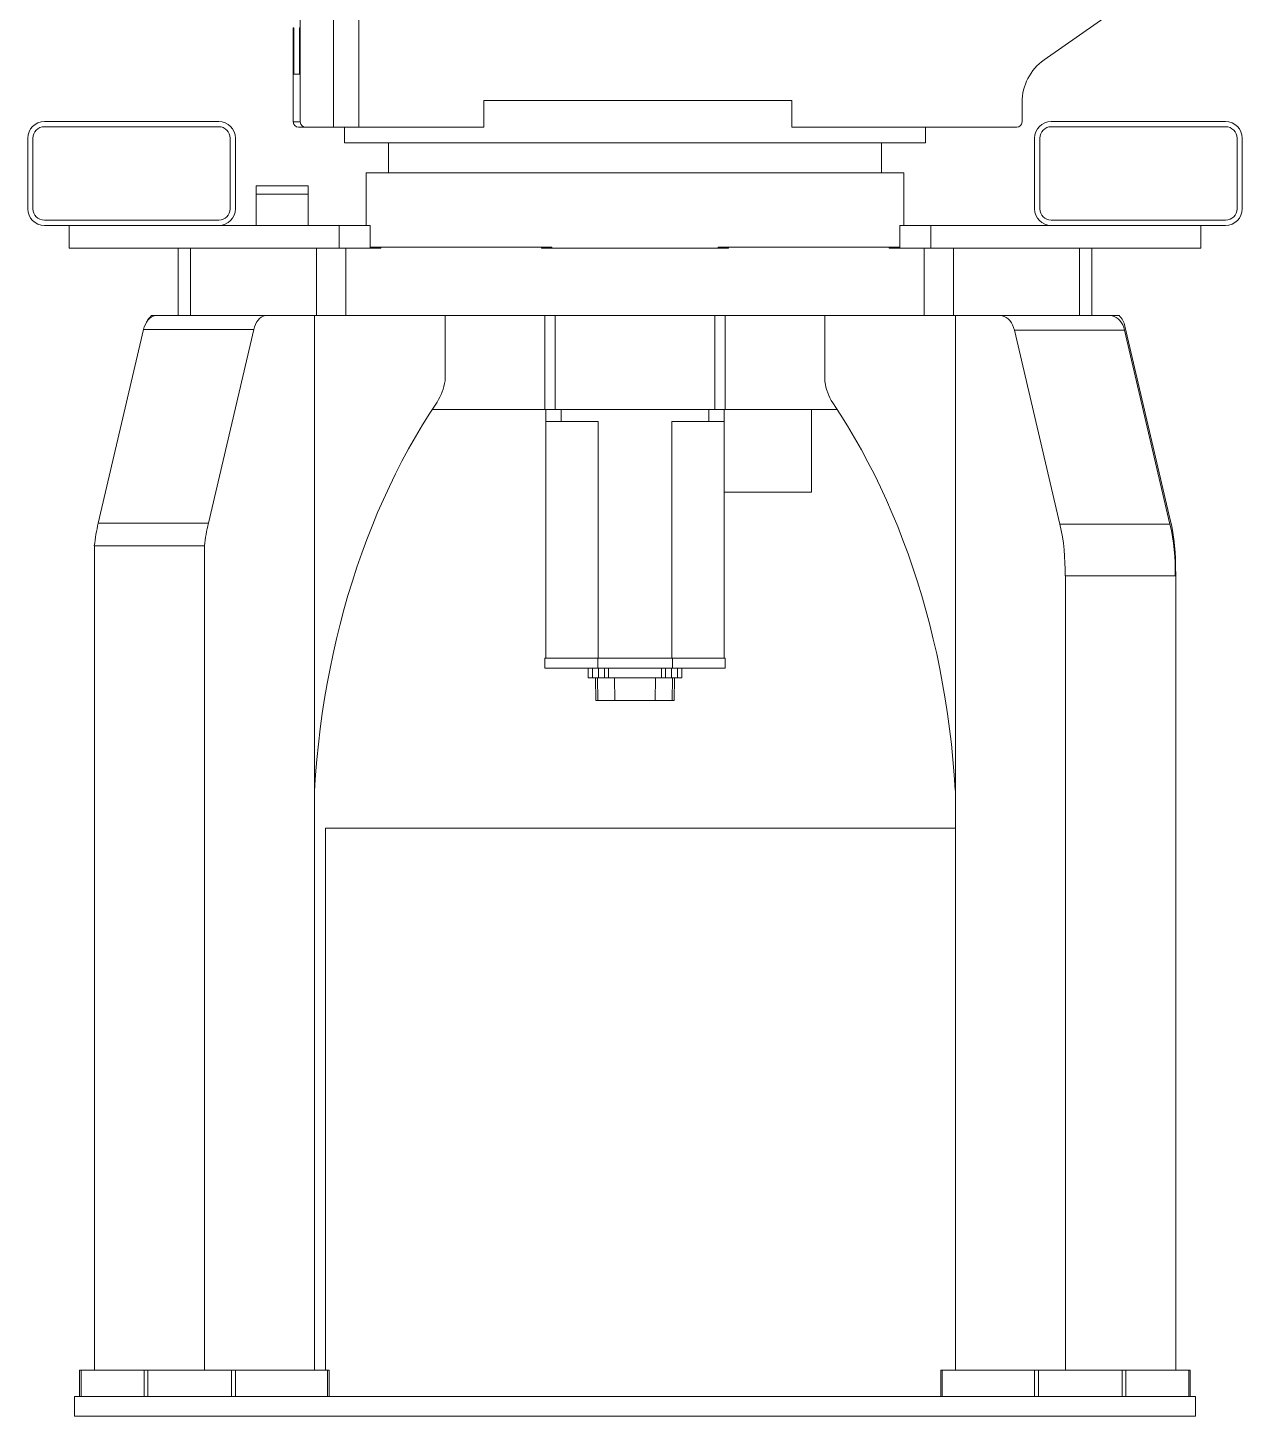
# Model space of a CAD drawing. Header units: millimetres. Extents: x 419 to 13500, y 498 to 10404.
# Drawn here: x 4662 to 5832, y 4586 to 5924 of the extents above; entities that cross this region are included whole.
import ezdxf

# ---------------------------------------------------------------- set-up
doc = ezdxf.new("R2010")
doc.units = ezdxf.units.MM
doc.header["$LTSCALE"] = 50

msp = doc.modelspace()

# ---------------------------------------------------------------- linework, layer by layer
at = {"color": 7, "linetype": 'Continuous', "lineweight": 15}
for p, q in [((4981.2, 6318.4), (4981.2, 5828)), ((4957, 5828), (4957, 6309.5)), ((5641.5, 5892.9), (5767.8, 5981.4)), ((4918.1, 5923.8), (4918.1, 5833)), ((4918.1, 5923.8), (4918.7, 5923.8)), ((4918.7, 5923.8), (4918.7, 5879)), ((4924.1, 5923.8), (4924.8, 5923.8)), ((4924.1, 5879), (4924.1, 5923.8)), ((4924.8, 5923.8), (4924.8, 5833)), ((4924.1, 5879), (4918.7, 5879)), ((5101.8, 5828), (5101.8, 5853.6)), ((5101.8, 5853.6), (5398.5, 5853.6)), ((5398.5, 5853.6), (5398.5, 5828)), ((5620.2, 5833), (5620.2, 5851.9)), ((4846.3, 5833.4), (4678.3, 5833.4)), ((4918.1, 5833), (4924.8, 5833)), ((5648.3, 5833.4), (5816.3, 5833.4)), ((4846.3, 5828.4), (4678.3, 5828.4)), ((4923.1, 5828), (4929.9, 5828)), ((4929.9, 5828), (4957, 5828)), ((4957, 5828), (4981.2, 5828)), ((4967.3, 5828), (4967.3, 5813)), ((4981.2, 5828), (5101.8, 5828)), ((5398.5, 5828), (5615.2, 5828)), ((5527.3, 5813), (5527.3, 5828)), ((5648.3, 5828.4), (5816.3, 5828.4)), ((4662.3, 5817.4), (4662.3, 5749.4)), ((4667.3, 5817.4), (4667.3, 5749.4)), ((4857.3, 5749.4), (4857.3, 5817.4)), ((4862.3, 5749.4), (4862.3, 5817.4)), ((4967.3, 5813), (5250.7, 5813)), ((5009.8, 5812.9), (5009.8, 5783.9)), ((5009.8, 5812.9), (5484.8, 5812.9)), ((5222.3, 5813), (5222.3, 5812.9)), ((5250.7, 5813), (5527.3, 5813)), ((5272.3, 5813), (5272.3, 5812.9)), ((5484.8, 5783.9), (5484.8, 5812.9)), ((5632.3, 5749.4), (5632.3, 5817.4)), ((5637.3, 5749.4), (5637.3, 5817.4)), ((5827.3, 5817.4), (5827.3, 5749.4)), ((5832.3, 5817.4), (5832.3, 5749.4)), ((4988.3, 5783.9), (4988.3, 5733.4)), ((4988.3, 5783.9), (5506.3, 5783.9)), ((5506.3, 5733.4), (5506.3, 5783.9)), ((4882.3, 5771.4), (4932.3, 5771.4)), ((4882.3, 5771.4), (4882.3, 5763.4)), ((4932.3, 5771.4), (4932.3, 5763.4)), ((4882.3, 5763.4), (4932.3, 5763.4)), ((4882.3, 5763.4), (4882.3, 5733.4)), ((4932.3, 5763.4), (4932.3, 5733.4)), ((4678.3, 5738.4), (4846.3, 5738.4)), ((4678.3, 5733.4), (4846.3, 5733.4)), ((4702.3, 5711.4), (4702.3, 5733.4)), ((4962.3, 5733.4), (4846.3, 5733.4)), ((4962.3, 5711.4), (4962.3, 5733.4)), ((4962.3, 5733.4), (4992.3, 5733.4)), ((4992.3, 5733.4), (4992.3, 5712.4)), ((5502.3, 5712.4), (5502.3, 5733.4)), ((5502.3, 5733.4), (5532.3, 5733.4)), ((5532.3, 5733.4), (5532.3, 5711.4)), ((5648.3, 5733.4), (5532.3, 5733.4)), ((5816.3, 5738.4), (5648.3, 5738.4)), ((5816.3, 5733.4), (5648.3, 5733.4)), ((5792.3, 5711.4), (5792.3, 5733.4)), ((4934.7, 5711.4), (4702.3, 5711.4)), ((4807.3, 5711.4), (4807.3, 5646.4)), ((4819, 5711.4), (4819, 5646.4)), ((4934.7, 5711.4), (4940.5, 5711.4)), ((4940.5, 5711.4), (4940.5, 5646.4)), ((4940.5, 5711.4), (4968.8, 5711.4)), ((4968.8, 5711.4), (4968.8, 5646.4)), ((4968.8, 5711.4), (5002.3, 5711.4)), ((4992.3, 5712.4), (4992.3, 5711.4)), ((4992.3, 5712.4), (5002.3, 5712.4)), ((5002.3, 5712.4), (5002.3, 5711.4)), ((5157.3, 5712.4), (5002.3, 5712.4)), ((5157.3, 5712.4), (5157.3, 5711.4)), ((5157.3, 5712.4), (5167.3, 5712.4)), ((5157.3, 5711.4), (5337.3, 5711.4)), ((5167.3, 5712.4), (5167.3, 5711.4)), ((5327.3, 5712.4), (5327.3, 5711.4)), ((5327.3, 5712.4), (5337.3, 5712.4)), ((5337.3, 5712.4), (5337.3, 5711.4)), ((5492.3, 5712.4), (5337.3, 5712.4)), ((5492.3, 5712.4), (5492.3, 5711.4)), ((5492.3, 5712.4), (5502.3, 5712.4)), ((5492.3, 5711.4), (5525.8, 5711.4)), ((5502.3, 5712.4), (5502.3, 5711.4)), ((5525.8, 5711.4), (5525.8, 5646.4)), ((5525.8, 5711.4), (5554.1, 5711.4)), ((5554.1, 5711.4), (5554.1, 5646.4)), ((5554.1, 5711.4), (5559.9, 5711.4)), ((5792.3, 5711.4), (5559.9, 5711.4)), ((5675.6, 5711.4), (5675.6, 5646.4)), ((5687.3, 5711.4), (5687.3, 5646.4)), ((4781.6, 5646.4), (4784.9, 5646.4)), ((4784.9, 5646.4), (4890.9, 5646.4)), ((4890.9, 5646.4), (4907.8, 5646.4)), ((4907.8, 5646.4), (4940.5, 5646.4)), ((4938.6, 5646.4), (4938.6, 5189.2)), ((4940.5, 5646.4), (4968.8, 5646.4)), ((4968.8, 5646.4), (5525.8, 5646.4)), ((5064.3, 5646.4), (5064.3, 5583.7)), ((5160.3, 5555.9), (5160.3, 5646.4)), ((5170.3, 5555.9), (5170.3, 5646.4)), ((5324.3, 5555.9), (5324.3, 5646.4)), ((5334.3, 5555.9), (5334.3, 5646.4)), ((5430.3, 5582.8), (5430.3, 5646.4)), ((5525.8, 5646.4), (5554.1, 5646.4)), ((5554.1, 5646.4), (5586.8, 5646.4)), ((5556, 5646.4), (5556, 5189.2)), ((5586.8, 5646.4), (5599.1, 5646.4)), ((5705.1, 5646.4), (5599.1, 5646.4)), ((5705.1, 5646.4), (5713.9, 5646.4)), ((4730.2, 5446.6), (4773.9, 5633.2)), ((4773.9, 5633.2), (4880, 5633.2)), ((4836.3, 5446.6), (4880, 5633.2)), ((5656.6, 5445.6), (5612.9, 5632.3)), ((5612.9, 5632.3), (5719, 5632.3)), ((5762.7, 5445.6), (5719, 5632.3)), ((5763, 5449.7), (5719.3, 5636.4)), ((5160.3, 5555.9), (5051.9, 5555.9)), ((5170.3, 5555.9), (5160.3, 5555.9)), ((5161.3, 5544.4), (5161.3, 5555.9)), ((5324.3, 5555.9), (5170.3, 5555.9)), ((5176.3, 5544.4), (5176.3, 5555.9)), ((5318.3, 5544.4), (5318.3, 5555.9)), ((5334.3, 5555.9), (5324.3, 5555.9)), ((5333.3, 5544.4), (5333.3, 5555.9)), ((5442.2, 5555.9), (5334.3, 5555.9)), ((5417.3, 5476.4), (5417.3, 5555.9)), ((5161.3, 5316.5), (5161.3, 5544.4)), ((5176.3, 5544.4), (5161.3, 5544.4)), ((5211.7, 5544.4), (5176.3, 5544.4)), ((5211.7, 5316.5), (5211.7, 5544.4)), ((5318.3, 5544.4), (5282.9, 5544.4)), ((5282.9, 5316.5), (5282.9, 5544.4)), ((5333.3, 5544.4), (5318.3, 5544.4)), ((5333.3, 5316.5), (5333.3, 5544.4)), ((5417.3, 5476.4), (5333.3, 5476.4)), ((4730.2, 5446.6), (4836.3, 5446.6)), ((5656.6, 5445.6), (5762.7, 5445.6)), ((4832.5, 5424.7), (4726.5, 5424.7)), ((4726.5, 5424.7), (4726.5, 4630.4)), ((4832.5, 5424.7), (4832.5, 4630.4)), ((5662.1, 5395.7), (5661.6, 5395.7)), ((5662.1, 5395.7), (5662.1, 4630.4)), ((5768.2, 5395.7), (5662.1, 5395.7)), ((5768.2, 5399.8), (5768, 5399.8)), ((5768.2, 5399.8), (5768.2, 5395.7)), ((5768.2, 5395.7), (5768.2, 4630.4)), ((5160.6, 5306.8), (5160.6, 5316.5)), ((5211.4, 5316.5), (5160.6, 5316.5)), ((5211.4, 5306.8), (5211.4, 5316.5)), ((5283.3, 5316.5), (5211.4, 5316.5)), ((5283.3, 5306.8), (5283.3, 5316.5)), ((5334.1, 5316.5), (5283.3, 5316.5)), ((5334.1, 5306.8), (5334.1, 5316.5)), ((5211.4, 5306.8), (5160.6, 5306.8)), ((5202.3, 5297.4), (5202.3, 5306.8)), ((5206.3, 5297.4), (5206.3, 5306.8)), ((5283.3, 5306.8), (5211.4, 5306.8)), ((5212.2, 5297.4), (5212.2, 5306.8)), ((5217.8, 5297.4), (5217.8, 5306.8)), ((5221.8, 5297.4), (5221.8, 5306.8)), ((5272.8, 5297.4), (5272.8, 5306.8)), ((5276.8, 5297.4), (5276.8, 5306.8)), ((5282.4, 5297.4), (5282.4, 5306.8)), ((5334.1, 5306.8), (5283.3, 5306.8)), ((5288.3, 5297.4), (5288.3, 5306.8)), ((5292.3, 5297.4), (5292.3, 5306.8)), ((5206.3, 5297.4), (5202.3, 5297.4)), ((5212.2, 5297.4), (5206.3, 5297.4)), ((5209.5, 5275.7), (5209.2, 5297.4)), ((5211.5, 5275.7), (5211.2, 5297.4)), ((5217.8, 5297.4), (5212.2, 5297.4)), ((5221.8, 5297.4), (5217.8, 5297.4)), ((5272.8, 5297.4), (5221.8, 5297.4)), ((5227.9, 5275.7), (5227.6, 5297.4)), ((5266.7, 5275.7), (5267.1, 5297.4)), ((5276.8, 5297.4), (5272.8, 5297.4)), ((5282.4, 5297.4), (5276.8, 5297.4)), ((5288.3, 5297.4), (5282.4, 5297.4)), ((5283.1, 5275.7), (5283.4, 5297.4)), ((5285.1, 5275.7), (5285.5, 5297.4)), ((5292.3, 5297.4), (5288.3, 5297.4)), ((5211.5, 5275.7), (5209.5, 5275.7)), ((5227.9, 5275.7), (5211.5, 5275.7)), ((5266.7, 5275.7), (5227.9, 5275.7)), ((5283.1, 5275.7), (5266.7, 5275.7)), ((5285.1, 5275.7), (5283.1, 5275.7)), ((4938.6, 5189.2), (4938.8, 5192.7)), ((4938.6, 5189.2), (4938.6, 4630.4)), ((4938.6, 5189.2), (4938.6, 5189.2)), ((5555.9, 5189.2), (5556, 5189.2)), ((5556, 5189.2), (5556, 4630.4)), ((4949.3, 5152.6), (4949.3, 4630.4)), ((4949.3, 5152.6), (5556, 5152.6)), ((4712.3, 4630.4), (4712.3, 4605)), ((4712.3, 4630.4), (4713.8, 4630.4)), ((4713.8, 4630.4), (4713.8, 4605)), ((4713.8, 4630.4), (4774.5, 4630.4)), ((4774.5, 4630.4), (4774.5, 4605)), ((4774.5, 4630.4), (4778.1, 4630.4)), ((4778.1, 4630.4), (4778.1, 4605)), ((4778.1, 4630.4), (4858.7, 4630.4)), ((4858.7, 4630.4), (4858.7, 4605)), ((4858.7, 4630.4), (4862.3, 4630.4)), ((4862.3, 4630.4), (4862.3, 4605)), ((4862.3, 4630.4), (4951.2, 4630.4)), ((4951.2, 4630.4), (4951.2, 4605)), ((4951.2, 4630.4), (4952.7, 4630.4)), ((4952.7, 4630.4), (4952.7, 4605)), ((5541.9, 4630.4), (5541.9, 4605)), ((5541.9, 4630.4), (5543.4, 4630.4)), ((5543.4, 4630.4), (5543.4, 4605)), ((5543.4, 4630.4), (5632.3, 4630.4)), ((5632.3, 4630.4), (5632.3, 4605)), ((5632.3, 4630.4), (5635.9, 4630.4)), ((5635.9, 4630.4), (5635.9, 4605)), ((5635.9, 4630.4), (5716.6, 4630.4)), ((5716.6, 4630.4), (5716.6, 4605)), ((5716.6, 4630.4), (5720.2, 4630.4)), ((5720.2, 4630.4), (5720.2, 4605)), ((5720.2, 4630.4), (5780.8, 4630.4)), ((5780.8, 4630.4), (5780.8, 4605)), ((5780.8, 4630.4), (5782.3, 4630.4)), ((5782.3, 4630.4), (5782.3, 4605)), ((4707.3, 4605), (4707.3, 4586)), ((4707.3, 4605), (5787.3, 4605)), ((5787.3, 4605), (5787.3, 4586)), ((4707.3, 4586), (5787.3, 4586))]:
    msp.add_line(p, q, dxfattribs=at)
at = {"color": 7, "linetype": 'Continuous', "lineweight": 15, "flags": 128}
for points in [[(4773.9, 5633.2), (4774.6, 5635.7), (4775.6, 5638), (4776.7, 5640.1), (4778.1, 5642), (4779.6, 5643.5), (4781.3, 5644.8), (4783, 5645.8), (4784.9, 5646.4)], [(4880, 5633.2), (4880.7, 5635.7), (4881.7, 5638), (4882.8, 5640.1), (4884.2, 5642), (4885.7, 5643.5), (4887.3, 5644.8), (4889.1, 5645.8), (4890.9, 5646.4)], [(5612.9, 5632.3), (5612.1, 5634.9), (5611.1, 5637.4), (5609.9, 5639.6), (5608.4, 5641.6), (5606.8, 5643.3), (5605, 5644.6), (5603.1, 5645.6), (5601.1, 5646.2), (5599.1, 5646.4)], [(5719, 5632.3), (5718.2, 5634.9), (5717.2, 5637.4), (5715.9, 5639.6), (5714.5, 5641.6), (5712.8, 5643.3), (5711, 5644.6), (5709.1, 5645.6), (5707.1, 5646.2), (5705.1, 5646.4)], [(5056.7, 5563.2), (5049.5, 5552.3), (5042.6, 5541.1), (5035.8, 5529.7), (5029.2, 5518), (5022.8, 5506.1), (5016.6, 5494), (5010.7, 5481.8), (5004.9, 5469.3), (4999.4, 5456.6), (4994.1, 5443.7), (4989, 5430.6), (4984.1, 5417.4), (4979.4, 5404), (4975, 5390.5), (4970.8, 5376.8), (4966.9, 5363), (4963.2, 5349), (4959.7, 5334.9), (4956.5, 5320.7), (4953.5, 5306.4), (4950.8, 5292), (4948.3, 5277.5), (4946, 5263), (4944, 5248.3), (4942.3, 5233.6), (4940.8, 5218.9), (4939.6, 5204.1), (4938.6, 5189.2)], [(5437.9, 5562.3), (5445.1, 5551.4), (5452, 5540.2), (5458.8, 5528.8), (5465.4, 5517.2), (5471.7, 5505.3), (5477.9, 5493.3), (5483.9, 5481), (5489.6, 5468.6), (5495.1, 5455.9), (5500.4, 5443.1), (5505.5, 5430), (5510.4, 5416.9), (5515, 5403.5), (5519.4, 5390), (5523.6, 5376.3), (5527.6, 5362.5), (5531.3, 5348.6), (5534.7, 5334.6), (5538, 5320.4), (5540.9, 5306.2), (5543.7, 5291.8), (5546.2, 5277.3), (5548.4, 5262.8), (5550.4, 5248.2), (5552.1, 5233.5), (5553.6, 5218.8), (5554.9, 5204), (5555.9, 5189.2)]]:
    msp.add_lwpolyline(points, dxfattribs=at)
at = {"color": 7, "linetype": 'Continuous', "lineweight": 15}
for centre, radius, start, end in [((4825.7, 5923.8), 99.2, 0.0007, 11.4022), ((5670.2, 5851.9), 50, 125.0061, 180.0007), ((4678.3, 5817.4), 16, 90, 180), ((4846.3, 5817.4), 16, 0, 90), ((4923.1, 5833), 5, 179.9985, 269.9974), ((5615.2, 5833), 5, 270.0026, 0.0015), ((5648.3, 5817.4), 16, 90, 180), ((5816.3, 5817.4), 16, 0, 90), ((4678.3, 5817.4), 11, 90, 180), ((4846.3, 5817.4), 11, 0, 90), ((5648.3, 5817.4), 11, 90, 180), ((5816.3, 5817.4), 11, 0, 90), ((4678.3, 5749.4), 16, 180, 270), ((4678.3, 5749.4), 11, 180, 270), ((4846.3, 5749.4), 16, 270, 0), ((4846.3, 5749.4), 11, 270, 0), ((5648.3, 5749.4), 16, 180, 270), ((5648.3, 5749.4), 11, 180, 270), ((5816.3, 5749.4), 11, 270, 0), ((5816.3, 5749.4), 16, 270, 0), ((4792.8, 5632.9), 17.6, 129.6013, 155.7884), ((5699.3, 5632.2), 20.4, 11.8348, 44.2722), ((5014.4, 5590.6), 50.4, 327.0682, 352.1483), ((5480.2, 5589.7), 50.4, 187.8516, 212.9317), ((4916.6, 5403), 191.4, 166.8572, 173.4981), ((5022.7, 5403), 191.4, 166.8574, 173.498), ((5465.5, 5401.3), 196.2, 358.3623, 13.0589), ((5571.6, 5401.3), 196.2, 358.3623, 13.0588), ((5571.9, 5405.4), 196.2, 358.3623, 13.0588)]:
    msp.add_arc(centre, radius, start, end, dxfattribs=at)
msp.add_ellipse((4929.9, 5833), major_axis=(5.04, 0), ratio=0.991483, start_param=3.141593, end_param=4.712389, dxfattribs=at)

doc.saveas('drawing.dxf')
